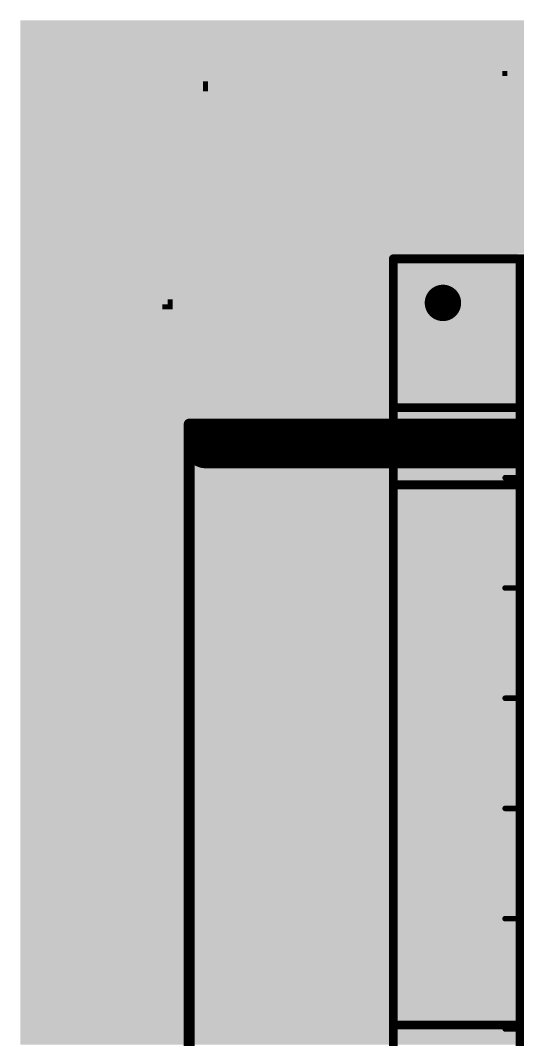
# Model space of a CAD drawing. Extents: x -29 to 78, y -15 to 28.
# Drawn here: x -11.51 to -0.06, y 4.62 to 28.1 of the extents above; entities that cross this region are included whole.
import ezdxf

# ---------------------------------------------------------------- set-up
doc = ezdxf.new("R2010")
doc.units = 0
for name, color, linetype in [('1', 12, 'CONTINUOUS'), ('16', 132, 'CONTINUOUS'), ('20', 53, 'CONTINUOUS'), ('200', 132, 'CONTINUOUS'), ('201', 110, 'CONTINUOUS'), ('23', 53, 'CONTINUOUS'), ('29', 253, 'CONTINUOUS'), ('49', 6, 'CONTINUOUS'), ('51', 53, 'CONTINUOUS')]:
    doc.layers.add(name, color=color, linetype=linetype)

# ---------------------------------------------------------------- blocks, each defined once
blk = doc.blocks.new('RECT')
blk.add_solid([(-0.5, -0.5), (0.5, -0.5), (-0.5, 0.5), (0.5, 0.5)])
blk = doc.blocks.new('PIE')
at = {"const_width": 0.5}
blk.add_lwpolyline([(0, -0.25, 1), (0, 0.25, 1), (0, -0.25)], format="xyb", dxfattribs=at)

msp = doc.modelspace()

# ---------------------------------------------------------------- linework, layer by layer
at = {"layer": '1', "const_width": 0.2032}
for points in [[(-2.921, 0), (-2.921, 22.606)], [(-2.921, 22.606), (38.227, 22.606)]]:
    msp.add_lwpolyline(points, dxfattribs=at)
at = {"layer": '1', "const_width": 0.1016}
for points in [[(-2.8702, 22.606, 1), (-2.9718, 22.606)], [(-2.921, 22.6568, 1), (-2.921, 22.5552)]]:
    msp.add_lwpolyline(points, format="xyb", dxfattribs=at)
at = {"layer": '16', "const_width": 0.2032}
for points in [[(-2.921, 22.606), (-2.921, 0)], [(33.02, 22.606), (-2.921, 22.606)]]:
    msp.add_lwpolyline(points, dxfattribs=at)
at = {"layer": '16', "const_width": 0.1016}
for points in [[(-2.8702, 22.606, 1), (-2.9718, 22.606)], [(-2.921, 22.6568, 1), (-2.921, 22.5552)]]:
    msp.add_lwpolyline(points, format="xyb", dxfattribs=at)
at = {"layer": '20', "const_width": 0.2032}
for points in [[(38.227, 22.606), (-2.921, 22.606)], [(-2.921, 22.606), (-2.921, 19.177)], [(5.715, 19.177), (-2.921, 19.177)], [(-2.921, 17.399), (-2.921, 4.953)], [(-2.921, 17.399), (5.715, 17.399)], [(5.715, 4.953), (-2.921, 4.953)]]:
    msp.add_lwpolyline(points, dxfattribs=at)
at = {"layer": '20', "const_width": 0.1016}
for points in [[(-2.921, 22.6568, 1), (-2.921, 22.5552)], [(-2.8702, 22.606, 1), (-2.9718, 22.606)], [(-2.921, 19.2278, 1), (-2.921, 19.1262)], [(-2.9718, 19.177, 1), (-2.8702, 19.177)], [(-2.8702, 17.399, 1), (-2.9718, 17.399)], [(-2.921, 17.4498, 1), (-2.921, 17.3482)], [(-2.921, 5.0038, 1), (-2.921, 4.9022)], [(-2.9718, 4.953, 1), (-2.8702, 4.953)]]:
    msp.add_lwpolyline(points, format="xyb", dxfattribs=at)
at = {"layer": '23'}
msp.add_point((-1.778, 21.59), dxfattribs=at)
at = {"layer": '49'}
for points, const_width in [([(36.0681, 22.606), (0.0001, 22.606)], 0.2032), ([(0.0001, 22.606), (0.0001, 0)], 0.2032), ([(5.08, 18.796), (-7.62, 18.796)], 0.254), ([(-7.62, 3.556), (-7.62, 18.796)], 0.254), ([(-7.239, 18.288), (4.572, 18.288)], 1.016)]:
    msp.add_lwpolyline(points, dxfattribs=dict(at, const_width=const_width))
for points, const_width in [([(0.0001, 22.6568, 1), (0.0001, 22.5552)], 0.1016), ([(0.0509, 22.606, 1), (-0.0507, 22.606)], 0.1016), ([(-7.62, 18.8595, 1), (-7.62, 18.7325)], 0.127), ([(-7.5565, 18.796, 1), (-7.6835, 18.796)], 0.127), ([(-7.239, 18.542, 1), (-7.239, 18.034)], 0.508)]:
    msp.add_lwpolyline(points, format="xyb", dxfattribs=dict(at, const_width=const_width))
at = {"layer": '51', "const_width": 0.127}
for points in [[(5.6537, 17.5616), (-0.3463, 17.5616)], [(5.6537, 15.0216), (-0.3463, 15.0216)], [(5.6537, 12.4816), (-0.3463, 12.4816)], [(5.6537, 9.9416), (-0.3463, 9.9416)], [(5.6537, 7.4016), (-0.3463, 7.4016)], [(5.6537, 4.8616), (-0.3463, 4.8616)]]:
    msp.add_lwpolyline(points, dxfattribs=at)
at = {"layer": '51', "const_width": 0.0635}
for points in [[(-0.3463, 17.5934, 1), (-0.3463, 17.5299)], [(-0.3463, 15.0534, 1), (-0.3463, 14.9899)], [(-0.3463, 12.5134, 1), (-0.3463, 12.4498)], [(-0.3463, 9.9734, 1), (-0.3463, 9.9099)], [(-0.3463, 7.4333, 1), (-0.3463, 7.3699)], [(-0.3463, 4.8933, 1), (-0.3463, 4.8299)]]:
    msp.add_lwpolyline(points, format="xyb", dxfattribs=at)

# ---------------------------------------------------------------- block references
at = {"layer": '1', "xscale": 0.635, "yscale": 0.635}
msp.add_blockref('PIE', (-1.778, 21.59), dxfattribs=at)
at = {"layer": '200'}
for p, xscale, yscale in [((17.7012, 28.0416), 58.42, 0.1168), ((17.7012, 27.9248), 58.42, 0.1168), ((17.7012, 27.808), 58.42, 0.1169), ((17.7012, 27.6911), 58.42, 0.1168), ((17.7012, 27.5743), 58.42, 0.1169), ((17.7012, 27.4574), 58.42, 0.1168), ((17.7012, 27.3406), 58.42, 0.1168), ((17.7012, 27.2238), 58.42, 0.1169), ((17.7012, 27.1069), 58.42, 0.1168), ((-5.1995, 26.9901), 12.6187, 0.1169), ((-7.0105, 26.7564), 8.9967, 0.1168), ((-6.3095, 26.8732), 10.3987, 0.1168), ((-0.3506, 26.8732), 0.1168, 0.1168), ((-9.4057, 26.6395), 4.2062, 0.1169), ((-9.4057, 26.5227), 4.2062, 0.1168), ((-5.2579, 26.6395), 3.8557, 0.1169), ((-5.4916, 26.5227), 3.3883, 0.1168), ((-7.8284, 26.4059), 7.3609, 0.1169), ((-8.1789, 26.289), 6.6599, 0.1168), ((-8.2373, 26.1722), 6.543, 0.1168), ((-8.4125, 26.0554), 6.1925, 0.1169), ((-8.471, 25.9385), 6.0757, 0.1168), ((-8.5878, 25.8217), 5.842, 0.1169), ((-8.7047, 25.7048), 5.6083, 0.1168), ((-8.763, 25.588), 5.4915, 0.1168), ((-8.8215, 25.4712), 5.3746, 0.1169), ((-8.9383, 25.3543), 5.1409, 0.1168), ((-9.0552, 25.2375), 4.9073, 0.1169), ((-9.1136, 25.1206), 4.7904, 0.1168), ((18.3438, 25.1206), 41.9456, 0.1168), ((-9.2305, 25.0038), 4.5567, 0.1168), ((-9.2889, 24.887), 4.4399, 0.1169), ((18.2854, 24.887), 43.4645, 0.1169), ((18.2854, 25.0038), 42.7634, 0.1168), ((-9.3473, 24.7701), 4.3231, 0.1168), ((-9.4057, 24.6532), 4.2062, 0.1169), ((18.3438, 24.6532), 44.9834, 0.1169), ((18.3438, 24.7701), 44.2824, 0.1168), ((-9.5226, 24.5364), 3.9725, 0.1168), ((-9.5226, 24.4196), 3.9725, 0.1168), ((17.9349, 24.4196), 45.5676, 0.1168), ((18.1685, 24.5364), 45.3339, 0.1168), ((-9.6394, 24.1859), 3.7389, 0.1168), ((-9.5809, 24.3027), 3.8557, 0.1169), ((17.526, 24.1859), 45.9181, 0.1168), ((17.7012, 24.3027), 45.8013, 0.1169), ((-9.6394, 24.0691), 3.7389, 0.1169), ((-9.6978, 23.9522), 3.622, 0.1168), ((17.5259, 24.0691), 45.6844, 0.1169), ((17.5259, 23.9522), 45.4508, 0.1168), ((-9.8147, 23.7186), 3.3883, 0.1169), ((-9.7562, 23.8354), 3.5052, 0.1168), ((17.526, 23.8354), 45.2171, 0.1168), ((17.5259, 23.7186), 44.9834, 0.1169), ((-9.8731, 23.6017), 3.2715, 0.1168), ((-9.9314, 23.4849), 3.1547, 0.1169), ((17.5844, 23.6017), 44.8665, 0.1168), ((17.6427, 23.4849), 44.7497, 0.1169), ((-9.9899, 23.368), 3.0378, 0.1168), ((-10.0483, 23.2512), 2.921, 0.1168), ((17.6427, 23.368), 44.5161, 0.1168), ((17.6427, 23.2512), 44.5161, 0.1168), ((-10.1652, 23.0175), 2.6873, 0.1168), ((-10.1067, 23.1344), 2.8041, 0.1169), ((17.6427, 23.1344), 44.5161, 0.1169), ((17.6427, 23.0175), 44.5161, 0.1168), ((-10.2236, 22.9007), 2.5705, 0.1169), ((-10.2236, 22.7838), 2.5705, 0.1168), ((17.5843, 22.9007), 44.3992, 0.1169), ((17.5843, 22.7838), 44.3992, 0.1168), ((-10.282, 22.667), 2.4536, 0.1168), ((-10.282, 22.5502), 2.4536, 0.1169), ((-2.3369, 22.667), 4.5568, 0.1168), ((-2.2785, 22.5502), 4.4399, 0.1169), ((-10.3404, 22.4333), 2.3368, 0.1168), ((-10.3404, 22.3164), 2.3368, 0.1169), ((-2.2785, 22.4333), 4.4399, 0.1168), ((-2.2785, 22.3164), 4.4399, 0.1169), ((-10.4573, 22.0828), 2.1031, 0.1168), ((-10.3989, 22.1996), 2.2199, 0.1168), ((-2.2785, 22.1996), 4.4399, 0.1168), ((-2.2785, 22.0828), 4.4399, 0.1168), ((-10.4573, 21.9659), 2.1031, 0.1169), ((-10.5157, 21.8491), 1.9863, 0.1168), ((-2.2785, 21.9659), 4.4399, 0.1169), ((-2.2785, 21.8491), 4.4399, 0.1168), ((-10.5157, 21.7323), 1.9863, 0.1169), ((-10.5741, 21.6154), 1.8694, 0.1168), ((-8.0621, 21.6154), 0.1169, 0.1168), ((-2.2201, 21.7323), 4.3231, 0.1169), ((-2.2201, 21.6154), 4.3231, 0.1168), ((-10.5741, 21.4986), 1.8694, 0.1168), ((-10.6325, 21.3818), 1.7526, 0.1169), ((-8.1204, 21.3818), 0.4673, 0.1169), ((-8.1204, 21.4986), 0.2337, 0.1168), ((-2.3369, 21.3818), 4.5568, 0.1169), ((-2.2785, 21.4986), 4.4399, 0.1168), ((-10.691, 21.1481), 1.6357, 0.1169), ((-10.6325, 21.2649), 1.7526, 0.1168), ((-8.1204, 21.1481), 0.7011, 0.1169), ((-8.062, 21.2649), 0.5842, 0.1168), ((-2.4537, 21.1481), 4.7904, 0.1169), ((-2.3953, 21.2649), 4.6736, 0.1168), ((-10.691, 21.0312), 1.6357, 0.1168), ((-10.691, 20.9144), 1.6357, 0.1168), ((-8.1204, 21.0312), 0.9347, 0.1168), ((-8.1204, 20.9144), 0.9347, 0.1168), ((-2.5706, 20.9144), 5.0241, 0.1168), ((-2.5122, 21.0312), 4.9073, 0.1168), ((-10.7493, 20.7976), 1.5189, 0.1169), ((-10.7493, 20.6807), 1.5189, 0.1168), ((-8.1204, 20.6807), 1.4021, 0.1168), ((-8.1205, 20.7976), 1.1684, 0.1169), ((-2.6874, 20.6807), 5.2578, 0.1168), ((-2.629, 20.7976), 5.141, 0.1169), ((-10.8078, 20.5639), 1.4021, 0.1169), ((-10.8078, 20.447), 1.4021, 0.1168), ((-8.1204, 20.447), 1.6357, 0.1168), ((-8.1204, 20.5639), 1.4021, 0.1169), ((-2.8043, 20.447), 5.4915, 0.1168), ((-2.7458, 20.5639), 5.3746, 0.1169), ((-10.8078, 20.3302), 1.4021, 0.1168), ((-10.8662, 20.2134), 1.2852, 0.1169), ((-7.9452, 20.3302), 2.22, 0.1168), ((-7.7116, 20.2134), 2.6873, 0.1169), ((-2.9211, 20.2134), 5.7252, 0.1169), ((-2.8626, 20.3302), 5.6083, 0.1168), ((-10.8662, 20.0965), 1.2852, 0.1168), ((-10.8662, 19.9796), 1.2852, 0.1169), ((-4.6153, 20.0965), 9.1135, 0.1168), ((-4.6153, 19.9796), 9.1135, 0.1169), ((-10.8662, 19.8628), 1.2852, 0.1168), ((-10.8662, 19.746), 1.2852, 0.1168), ((-4.6153, 19.8628), 9.1135, 0.1168), ((-4.6153, 19.746), 9.1135, 0.1168), ((-10.8662, 19.6291), 1.2852, 0.1169), ((-10.8662, 19.5123), 1.2852, 0.1168), ((-4.6153, 19.6291), 9.1135, 0.1169), ((-4.6153, 19.5123), 9.1135, 0.1168), ((-10.8662, 19.3955), 1.2852, 0.1169), ((-10.8662, 19.2786), 1.2852, 0.1168), ((-4.6737, 19.3955), 9.2304, 0.1169), ((-4.6737, 19.2786), 9.2304, 0.1168), ((-10.8662, 19.1618), 1.2852, 0.1168), ((-10.8662, 19.045), 1.2852, 0.1169), ((-4.6737, 19.1618), 9.2304, 0.1168), ((-4.6737, 19.045), 9.2304, 0.1169), ((-10.8662, 18.9281), 1.2852, 0.1168), ((-10.8662, 18.8113), 1.2852, 0.1169), ((-4.6737, 18.9281), 9.2304, 0.1168), ((-4.6737, 18.8113), 9.2304, 0.1169), ((-10.8662, 18.6944), 1.2852, 0.1168), ((-10.8662, 18.5776), 1.2852, 0.1168), ((-4.6737, 18.6944), 9.2304, 0.1168), ((-4.6737, 18.5776), 9.2304, 0.1168), ((-10.8662, 18.4608), 1.2852, 0.1169), ((-10.8662, 18.3439), 1.2852, 0.1168), ((-4.6737, 18.4608), 9.2304, 0.1169), ((-4.6737, 18.3439), 9.2304, 0.1168), ((-10.8662, 18.2271), 1.2852, 0.1169), ((-10.8662, 18.1102), 1.2852, 0.1168), ((-4.6737, 18.2271), 9.2304, 0.1169), ((-4.6737, 18.1102), 9.2304, 0.1168), ((-10.8662, 17.9934), 1.2852, 0.1168), ((-10.8662, 17.8766), 1.2852, 0.1169), ((-4.6737, 17.9934), 9.2304, 0.1168), ((-4.6737, 17.8766), 9.2304, 0.1169), ((-10.8662, 17.7597), 1.2852, 0.1168), ((-10.8662, 17.6428), 1.2852, 0.1169), ((-4.6737, 17.7597), 9.2304, 0.1168), ((-4.6737, 17.6428), 9.2304, 0.1169), ((-10.8662, 17.526), 1.2852, 0.1168), ((-10.8662, 17.4092), 1.2852, 0.1168), ((-4.6737, 17.526), 9.2304, 0.1168), ((-4.6737, 17.4092), 9.2304, 0.1168), ((-10.8662, 17.2924), 1.2852, 0.1169), ((-10.8662, 17.1755), 1.2852, 0.1168), ((-4.6737, 17.2924), 9.2304, 0.1169), ((-4.6737, 17.1755), 9.2304, 0.1168), ((-10.8662, 17.0587), 1.2852, 0.1169), ((-10.8662, 16.9418), 1.2852, 0.1168), ((-4.6737, 17.0587), 9.2304, 0.1169), ((-4.6737, 16.9418), 9.2304, 0.1168), ((-10.8662, 16.825), 1.2852, 0.1168), ((-10.8662, 16.7081), 1.2852, 0.1169), ((-4.6737, 16.825), 9.2304, 0.1168), ((-4.6737, 16.7081), 9.2304, 0.1169), ((-10.8662, 16.5913), 1.2852, 0.1168), ((-10.8662, 16.4745), 1.2852, 0.1169), ((-4.6737, 16.5913), 9.2304, 0.1168), ((-4.6737, 16.4745), 9.2304, 0.1169), ((-10.8662, 16.3576), 1.2852, 0.1168), ((-10.8662, 16.2408), 1.2852, 0.1168), ((-4.6737, 16.3576), 9.2304, 0.1168), ((-4.6737, 16.2408), 9.2304, 0.1168), ((-10.8662, 16.124), 1.2852, 0.1169), ((-10.8662, 16.0071), 1.2852, 0.1168), ((-4.6737, 16.124), 9.2304, 0.1169), ((-4.6737, 16.0071), 9.2304, 0.1168), ((-10.8662, 15.8902), 1.2852, 0.1169), ((-10.8662, 15.7734), 1.2852, 0.1168), ((-4.6737, 15.8902), 9.2304, 0.1169), ((-4.6737, 15.7734), 9.2304, 0.1168), ((-10.8662, 15.6566), 1.2852, 0.1168), ((-10.8662, 15.5398), 1.2852, 0.1169), ((-4.6737, 15.6566), 9.2304, 0.1168), ((-4.6737, 15.5398), 9.2304, 0.1169), ((-10.8662, 15.4229), 1.2852, 0.1168), ((-10.8662, 15.3061), 1.2852, 0.1169), ((-4.6737, 15.4229), 9.2304, 0.1168), ((-4.6737, 15.3061), 9.2304, 0.1169), ((-10.8662, 15.1892), 1.2852, 0.1168), ((-10.8662, 15.0724), 1.2852, 0.1168), ((-4.6737, 15.1892), 9.2304, 0.1168), ((-4.6737, 15.0724), 9.2304, 0.1168), ((-10.8662, 14.9556), 1.2852, 0.1169), ((-10.8662, 14.8387), 1.2852, 0.1168), ((-4.6737, 14.9556), 9.2304, 0.1169), ((-4.6737, 14.8387), 9.2304, 0.1168), ((-10.8662, 14.7218), 1.2852, 0.1169), ((-10.8662, 14.605), 1.2852, 0.1168), ((-4.6737, 14.7218), 9.2304, 0.1169), ((-4.6737, 14.605), 9.2304, 0.1168), ((-10.8662, 14.4882), 1.2852, 0.1168), ((-10.8662, 14.3714), 1.2852, 0.1169), ((-4.6737, 14.4882), 9.2304, 0.1168), ((-4.6737, 14.3714), 9.2304, 0.1169), ((-10.8662, 14.2545), 1.2852, 0.1168), ((-10.8662, 14.1377), 1.2852, 0.1169), ((-4.6737, 14.2545), 9.2304, 0.1168), ((-4.6737, 14.1377), 9.2304, 0.1169), ((-10.8662, 14.0208), 1.2852, 0.1168), ((-10.8662, 13.904), 1.2852, 0.1168), ((-4.6737, 14.0208), 9.2304, 0.1168), ((-4.6737, 13.904), 9.2304, 0.1168), ((-10.8662, 13.7872), 1.2852, 0.1169), ((-10.8662, 13.6703), 1.2852, 0.1168), ((-4.6737, 13.7872), 9.2304, 0.1169), ((-4.6737, 13.6703), 9.2304, 0.1168), ((-10.8662, 13.5534), 1.2852, 0.1169), ((-10.8662, 13.4366), 1.2852, 0.1168), ((-4.6737, 13.5534), 9.2304, 0.1169), ((-4.6737, 13.4366), 9.2304, 0.1168), ((-10.8662, 13.3198), 1.2852, 0.1168), ((-10.8662, 13.203), 1.2852, 0.1169), ((-4.6737, 13.3198), 9.2304, 0.1168), ((-4.6737, 13.203), 9.2304, 0.1169), ((-10.8662, 13.0861), 1.2852, 0.1168), ((-10.8662, 12.9693), 1.2852, 0.1169), ((-4.6737, 13.0861), 9.2304, 0.1168), ((-4.6737, 12.9693), 9.2304, 0.1169), ((-10.8662, 12.8524), 1.2852, 0.1168), ((-10.8662, 12.7356), 1.2852, 0.1168), ((-4.6737, 12.8524), 9.2304, 0.1168), ((-4.6737, 12.7356), 9.2304, 0.1168), ((-10.8662, 12.6188), 1.2852, 0.1169), ((-10.8662, 12.5019), 1.2852, 0.1168), ((-4.6737, 12.6188), 9.2304, 0.1169), ((-4.6737, 12.5019), 9.2304, 0.1168), ((-10.8662, 12.3851), 1.2852, 0.1169), ((-10.8662, 12.2682), 1.2852, 0.1168), ((-4.6737, 12.3851), 9.2304, 0.1169), ((-4.6737, 12.2682), 9.2304, 0.1168), ((-10.8662, 12.1514), 1.2852, 0.1168), ((-10.8662, 12.0346), 1.2852, 0.1169), ((-4.6737, 12.1514), 9.2304, 0.1168), ((-4.6737, 12.0346), 9.2304, 0.1169), ((-10.8662, 11.9177), 1.2852, 0.1168), ((-10.8662, 11.8009), 1.2852, 0.1169), ((-10.8662, 11.684), 1.2852, 0.1168), ((-4.6737, 11.9177), 9.2304, 0.1168), ((-4.6737, 11.8009), 9.2304, 0.1169), ((-4.6737, 11.684), 9.2304, 0.1168), ((-10.8662, 11.5672), 1.2852, 0.1168), ((-10.8662, 11.4504), 1.2852, 0.1169), ((-4.6737, 11.5672), 9.2304, 0.1168), ((-4.6737, 11.4504), 9.2304, 0.1169), ((-10.8662, 11.3335), 1.2852, 0.1168), ((-10.8662, 11.2167), 1.2852, 0.1169), ((-4.6737, 11.3335), 9.2304, 0.1168), ((-4.6737, 11.2167), 9.2304, 0.1169), ((-10.8662, 11.0998), 1.2852, 0.1168), ((-10.8662, 10.983), 1.2852, 0.1168), ((-4.6737, 11.0998), 9.2304, 0.1168), ((-4.6737, 10.983), 9.2304, 0.1168), ((-10.8662, 10.8662), 1.2852, 0.1169), ((-10.8662, 10.7493), 1.2852, 0.1168), ((-4.6737, 10.8662), 9.2304, 0.1169), ((-4.6737, 10.7493), 9.2304, 0.1168), ((-10.8662, 10.6325), 1.2852, 0.1169), ((-10.8662, 10.5156), 1.2852, 0.1168), ((-4.6737, 10.6325), 9.2304, 0.1169), ((-4.6737, 10.5156), 9.2304, 0.1168), ((-10.8662, 10.3988), 1.2852, 0.1168), ((-10.8662, 10.282), 1.2852, 0.1169), ((-4.6737, 10.3988), 9.2304, 0.1168), ((-4.6737, 10.282), 9.2304, 0.1169), ((-10.8662, 10.1651), 1.2852, 0.1168), ((-10.8662, 10.0483), 1.2852, 0.1169), ((-4.6737, 10.1651), 9.2304, 0.1168), ((-4.6737, 10.0483), 9.2304, 0.1169), ((-10.8662, 9.9314), 1.2852, 0.1168), ((-10.8662, 9.8146), 1.2852, 0.1168), ((-4.6737, 9.9314), 9.2304, 0.1168), ((-4.6737, 9.8146), 9.2304, 0.1168), ((-10.8662, 9.6978), 1.2852, 0.1169), ((-10.8662, 9.5809), 1.2852, 0.1168), ((-4.7321, 9.5809), 9.3472, 0.1168), ((-4.6737, 9.6978), 9.2304, 0.1169), ((-10.8662, 9.4641), 1.2852, 0.1169), ((-10.8662, 9.3472), 1.2852, 0.1168), ((-4.7321, 9.4641), 9.3472, 0.1169), ((-4.7321, 9.3472), 9.3472, 0.1168), ((-10.8662, 9.2304), 1.2852, 0.1168), ((-10.8662, 9.1136), 1.2852, 0.1169), ((-4.7321, 9.2304), 9.3472, 0.1168), ((-4.7321, 9.1136), 9.3472, 0.1169), ((-10.8662, 8.9967), 1.2852, 0.1168), ((-10.8662, 8.8799), 1.2852, 0.1169), ((-4.7321, 8.9967), 9.3472, 0.1168), ((-4.7321, 8.8799), 9.3472, 0.1169), ((-10.8662, 8.763), 1.2852, 0.1168), ((-10.8662, 8.6462), 1.2852, 0.1168), ((-4.7321, 8.763), 9.3472, 0.1168), ((-4.7321, 8.6462), 9.3472, 0.1168), ((-10.8662, 8.5294), 1.2852, 0.1169), ((-10.8662, 8.4125), 1.2852, 0.1168), ((-4.7321, 8.5294), 9.3472, 0.1169), ((-4.7321, 8.4125), 9.3472, 0.1168), ((-10.8662, 8.2957), 1.2852, 0.1169), ((-10.8662, 8.1788), 1.2852, 0.1168), ((-4.7321, 8.2957), 9.3472, 0.1169), ((-4.7321, 8.1788), 9.3472, 0.1168), ((-10.8662, 8.062), 1.2852, 0.1168), ((-10.8662, 7.9452), 1.2852, 0.1169), ((-4.7321, 8.062), 9.3472, 0.1168), ((-4.7321, 7.9452), 9.3472, 0.1169), ((-10.8662, 7.8283), 1.2852, 0.1168), ((-10.8662, 7.7115), 1.2852, 0.1169), ((-4.7321, 7.8283), 9.3472, 0.1168), ((-4.7321, 7.7115), 9.3472, 0.1169), ((-10.8662, 7.5946), 1.2852, 0.1168), ((-10.8662, 7.4778), 1.2852, 0.1168), ((-4.7321, 7.5946), 9.3472, 0.1168), ((-4.7321, 7.4778), 9.3472, 0.1168), ((-10.8662, 7.361), 1.2852, 0.1169), ((-10.8662, 7.2441), 1.2852, 0.1168), ((-4.7321, 7.361), 9.3472, 0.1169), ((-4.7321, 7.2441), 9.3472, 0.1168), ((-10.8662, 7.1273), 1.2852, 0.1169), ((-10.8662, 7.0104), 1.2852, 0.1168), ((-4.7321, 7.1273), 9.3472, 0.1169), ((-4.7321, 7.0104), 9.3472, 0.1168), ((-10.8662, 6.8936), 1.2852, 0.1168), ((-10.8662, 6.7768), 1.2852, 0.1169), ((-4.7321, 6.8936), 9.3472, 0.1168), ((-4.7321, 6.7768), 9.3472, 0.1169), ((-10.8662, 6.6599), 1.2852, 0.1168), ((-10.8662, 6.5431), 1.2852, 0.1169), ((-4.7321, 6.6599), 9.3472, 0.1168), ((-4.7321, 6.5431), 9.3472, 0.1169), ((-10.8662, 6.4262), 1.2852, 0.1168), ((-10.8662, 6.3094), 1.2852, 0.1168), ((-4.7321, 6.4262), 9.3472, 0.1168), ((-4.7321, 6.3094), 9.3472, 0.1168), ((-10.8662, 6.1926), 1.2852, 0.1169), ((-10.8662, 6.0757), 1.2852, 0.1168), ((-4.7321, 6.1926), 9.3472, 0.1169), ((-4.7321, 6.0757), 9.3472, 0.1168), ((-10.8662, 5.9588), 1.2852, 0.1169), ((-10.8662, 5.842), 1.2852, 0.1168), ((-4.7321, 5.9588), 9.3472, 0.1169), ((-4.7321, 5.842), 9.3472, 0.1168), ((-10.8662, 5.7252), 1.2852, 0.1168), ((-10.8662, 5.6084), 1.2852, 0.1169), ((-4.7321, 5.7252), 9.3472, 0.1168), ((-4.7321, 5.6084), 9.3472, 0.1169), ((-10.8662, 5.4915), 1.2852, 0.1168), ((-10.8662, 5.3746), 1.2852, 0.1169), ((-4.7321, 5.4915), 9.3472, 0.1168), ((-4.7321, 5.3746), 9.3472, 0.1169), ((-10.8662, 5.2578), 1.2852, 0.1168), ((-10.8662, 5.141), 1.2852, 0.1168), ((-4.7321, 5.2578), 9.3472, 0.1168), ((-4.7321, 5.141), 9.3472, 0.1168), ((-10.8662, 5.0242), 1.2852, 0.1169), ((-10.8662, 4.9073), 1.2852, 0.1168), ((-4.7321, 5.0242), 9.3472, 0.1169), ((-4.7321, 4.9073), 9.3472, 0.1168), ((-10.8662, 4.7904), 1.2852, 0.1169), ((-10.8662, 4.6736), 1.2852, 0.1168), ((-4.7321, 4.7904), 9.3472, 0.1169), ((-4.7321, 4.6736), 9.3472, 0.1168), ((-10.8662, 4.5568), 1.2852, 0.1168), ((-4.7321, 4.5568), 9.3472, 0.1168)]:
    msp.add_blockref('RECT', p, dxfattribs=dict(at, xscale=xscale, yscale=yscale))
at = {"layer": '201'}
for p, xscale, yscale in [((18.5775, 26.7564), 42.1792, 0.1168), ((-0.7596, 26.8732), 0.7011, 0.1168), ((19.629, 26.8732), 39.8425, 0.1168), ((-7.2442, 26.6395), 0.1169, 0.1169), ((-7.2442, 26.5227), 0.1169, 0.1168), ((18.227, 26.5227), 44.0487, 0.1168), ((18.2854, 26.6395), 43.2308, 0.1169), ((17.9933, 26.289), 45.6844, 0.1168), ((18.227, 26.4059), 44.7497, 0.1169), ((17.9933, 26.0554), 46.6192, 0.1169), ((18.0517, 26.1722), 46.035, 0.1168), ((18.0517, 25.8217), 47.437, 0.1169), ((18.0517, 25.9385), 46.9696, 0.1168), ((18.0517, 25.588), 48.138, 0.1168), ((17.9933, 25.7048), 47.7876, 0.1168), ((8.4124, 25.3543), 29.5606, 0.1168), ((18.0517, 25.4712), 48.3718, 0.1169), ((-4.6737, 25.1206), 4.0894, 0.1168), ((-0.0585, 25.2375), 13.086, 0.1169), ((-5.2579, 24.887), 3.622, 0.1169), ((-5.0242, 25.0038), 3.8558, 0.1168), ((-5.7252, 24.6532), 3.1547, 0.1169), ((-5.4916, 24.7701), 3.3883, 0.1168), ((-6.0174, 24.5364), 3.0379, 0.1168), ((-6.1926, 24.4196), 2.6874, 0.1168), ((-6.6015, 24.1859), 2.3368, 0.1168), ((-6.4263, 24.3027), 2.4536, 0.1169), ((-6.5432, 23.9522), 2.6873, 0.1168), ((-6.5431, 24.0691), 2.4536, 0.1169), ((-6.5432, 23.7186), 3.1547, 0.1169), ((-6.5431, 23.8354), 2.921, 0.1168), ((-6.5431, 23.4849), 3.622, 0.1169), ((-6.5431, 23.6017), 3.3884, 0.1168), ((-6.6016, 23.2512), 3.9725, 0.1168), ((-6.5432, 23.368), 3.8557, 0.1168), ((-6.7184, 23.0175), 4.2062, 0.1168), ((-6.66, 23.1344), 4.0894, 0.1169), ((-6.7768, 22.9007), 4.323, 0.1169), ((-6.7768, 22.7838), 4.323, 0.1168), ((-6.8353, 22.667), 4.4399, 0.1168), ((-6.7768, 22.5502), 4.5568, 0.1169), ((-6.8352, 22.4333), 4.6736, 0.1168), ((-6.8352, 22.3164), 4.6736, 0.1169), ((-6.9521, 22.0828), 4.9073, 0.1168), ((-6.8937, 22.1996), 4.7905, 0.1168), ((-7.0105, 21.8491), 5.0241, 0.1168), ((-6.9521, 21.9659), 4.9073, 0.1169), ((-8.88, 21.6154), 1.5189, 0.1168), ((-6.9521, 21.7323), 5.1409, 0.1169), ((-6.1926, 21.6154), 3.622, 0.1168), ((-9.0552, 21.3818), 1.4021, 0.1169), ((-8.9383, 21.4986), 1.4021, 0.1168), ((-6.251, 21.4986), 3.5052, 0.1168), ((-6.2511, 21.3818), 3.2715, 0.1169), ((-9.1721, 21.1481), 1.4021, 0.1169), ((-9.0552, 21.2649), 1.4021, 0.1168), ((-6.251, 21.2649), 3.0378, 0.1168), ((-6.3094, 21.1481), 2.921, 0.1169), ((-9.2305, 21.0312), 1.2853, 0.1168), ((-9.2305, 20.9144), 1.2853, 0.1168), ((-6.3095, 21.0312), 2.6873, 0.1168), ((-6.3679, 20.9144), 2.5705, 0.1168), ((-9.3473, 20.7976), 1.2852, 0.1169), ((-9.4057, 20.6807), 1.1684, 0.1168), ((-6.3679, 20.7976), 2.3368, 0.1169), ((-6.3679, 20.6807), 2.1031, 0.1168), ((-9.4641, 20.5639), 1.2852, 0.1169), ((-9.5225, 20.447), 1.1684, 0.1168), ((-6.4263, 20.5639), 1.9863, 0.1169), ((-6.4263, 20.447), 1.7526, 0.1168), ((-9.6394, 20.2134), 1.1684, 0.1169), ((-9.5809, 20.3302), 1.0515, 0.1168), ((-6.251, 20.3302), 1.1684, 0.1168), ((-6.0758, 20.2134), 0.5842, 0.1169), ((-9.6978, 20.0965), 1.0516, 0.1168), ((-9.6978, 19.9796), 1.0516, 0.1169), ((-9.6978, 19.8628), 1.0516, 0.1168), ((-9.6978, 19.746), 1.0516, 0.1168), ((-9.6978, 19.6291), 1.0516, 0.1169), ((-9.6978, 19.5123), 1.0516, 0.1168), ((-9.7562, 19.3955), 0.9347, 0.1169), ((-9.7562, 19.2786), 0.9347, 0.1168), ((-9.7562, 19.1618), 0.9347, 0.1168), ((-9.7562, 19.045), 0.9347, 0.1169), ((-9.7562, 18.9281), 0.9347, 0.1168), ((-9.7562, 18.8113), 0.9347, 0.1169), ((-9.7562, 18.6944), 0.9347, 0.1168), ((-9.7562, 18.5776), 0.9347, 0.1168), ((-9.7562, 18.4608), 0.9347, 0.1169), ((-9.7562, 18.3439), 0.9347, 0.1168), ((-9.7562, 18.2271), 0.9347, 0.1169), ((-9.7562, 18.1102), 0.9347, 0.1168), ((-9.7562, 17.9934), 0.9347, 0.1168), ((-9.7562, 17.8766), 0.9347, 0.1169), ((-9.7562, 17.7597), 0.9347, 0.1168), ((-9.7562, 17.6428), 0.9347, 0.1169), ((-9.7562, 17.526), 0.9347, 0.1168), ((-9.7562, 17.4092), 0.9347, 0.1168), ((-9.7562, 17.2924), 0.9347, 0.1169), ((-9.7562, 17.1755), 0.9347, 0.1168), ((-9.7562, 17.0587), 0.9347, 0.1169), ((-9.7562, 16.9418), 0.9347, 0.1168), ((-9.7562, 16.825), 0.9347, 0.1168), ((-9.7562, 16.7081), 0.9347, 0.1169), ((-9.7562, 16.5913), 0.9347, 0.1168), ((-9.7562, 16.4745), 0.9347, 0.1169), ((-9.7562, 16.3576), 0.9347, 0.1168), ((-9.7562, 16.2408), 0.9347, 0.1168), ((-9.7562, 16.124), 0.9347, 0.1169), ((-9.7562, 16.0071), 0.9347, 0.1168), ((-9.7562, 15.8902), 0.9347, 0.1169), ((-9.7562, 15.7734), 0.9347, 0.1168), ((-9.7562, 15.6566), 0.9347, 0.1168), ((-9.7562, 15.5398), 0.9347, 0.1169), ((-9.7562, 15.4229), 0.9347, 0.1168), ((-9.7562, 15.3061), 0.9347, 0.1169), ((-9.7562, 15.1892), 0.9347, 0.1168), ((-9.7562, 15.0724), 0.9347, 0.1168), ((-9.7562, 14.9556), 0.9347, 0.1169), ((-9.7562, 14.8387), 0.9347, 0.1168), ((-9.7562, 14.7218), 0.9347, 0.1169), ((-9.7562, 14.605), 0.9347, 0.1168), ((-9.7562, 14.4882), 0.9347, 0.1168), ((-9.7562, 14.3714), 0.9347, 0.1169), ((-9.7562, 14.2545), 0.9347, 0.1168), ((-9.7562, 14.1377), 0.9347, 0.1169), ((-9.7562, 14.0208), 0.9347, 0.1168), ((-9.7562, 13.904), 0.9347, 0.1168), ((-9.7562, 13.7872), 0.9347, 0.1169), ((-9.7562, 13.6703), 0.9347, 0.1168), ((-9.7562, 13.5534), 0.9347, 0.1169), ((-9.7562, 13.4366), 0.9347, 0.1168), ((-9.7562, 13.3198), 0.9347, 0.1168), ((-9.7562, 13.203), 0.9347, 0.1169), ((-9.7562, 13.0861), 0.9347, 0.1168), ((-9.7562, 12.9693), 0.9347, 0.1169), ((-9.7562, 12.8524), 0.9347, 0.1168), ((-9.7562, 12.7356), 0.9347, 0.1168), ((-9.7562, 12.6188), 0.9347, 0.1169), ((-9.7562, 12.5019), 0.9347, 0.1168), ((-9.7562, 12.3851), 0.9347, 0.1169), ((-9.7562, 12.2682), 0.9347, 0.1168), ((-9.7562, 12.1514), 0.9347, 0.1168), ((-9.7562, 12.0346), 0.9347, 0.1169), ((-9.7562, 11.9177), 0.9347, 0.1168), ((-9.7562, 11.8009), 0.9347, 0.1169), ((-9.7562, 11.684), 0.9347, 0.1168), ((-9.7562, 11.5672), 0.9347, 0.1168), ((-9.7562, 11.4504), 0.9347, 0.1169), ((-9.7562, 11.3335), 0.9347, 0.1168), ((-9.7562, 11.2167), 0.9347, 0.1169), ((-9.7562, 11.0998), 0.9347, 0.1168), ((-9.7562, 10.983), 0.9347, 0.1168), ((-9.7562, 10.8662), 0.9347, 0.1169), ((-9.7562, 10.7493), 0.9347, 0.1168), ((-9.7562, 10.6325), 0.9347, 0.1169), ((-9.7562, 10.5156), 0.9347, 0.1168), ((-9.7562, 10.3988), 0.9347, 0.1168), ((-9.7562, 10.282), 0.9347, 0.1169), ((-9.7562, 10.1651), 0.9347, 0.1168), ((-9.7562, 10.0483), 0.9347, 0.1169), ((-9.7562, 9.9314), 0.9347, 0.1168), ((-9.7562, 9.8146), 0.9347, 0.1168), ((-9.8147, 9.5809), 0.8179, 0.1168), ((-9.7562, 9.6978), 0.9347, 0.1169), ((-9.8147, 9.4641), 0.8179, 0.1169), ((-9.8147, 9.3472), 0.8179, 0.1168), ((-9.8147, 9.2304), 0.8179, 0.1168), ((-9.8147, 9.1136), 0.8179, 0.1169), ((-9.8147, 8.9967), 0.8179, 0.1168), ((-9.8147, 8.8799), 0.8179, 0.1169), ((-9.8147, 8.763), 0.8179, 0.1168), ((-9.8147, 8.6462), 0.8179, 0.1168), ((-9.8147, 8.5294), 0.8179, 0.1169), ((-9.8147, 8.4125), 0.8179, 0.1168), ((-9.8147, 8.2957), 0.8179, 0.1169), ((-9.8147, 8.1788), 0.8179, 0.1168), ((-9.8147, 8.062), 0.8179, 0.1168), ((-9.8147, 7.9452), 0.8179, 0.1169), ((-9.8147, 7.8283), 0.8179, 0.1168), ((-9.8147, 7.7115), 0.8179, 0.1169), ((-9.8147, 7.5946), 0.8179, 0.1168), ((-9.8147, 7.4778), 0.8179, 0.1168), ((-9.8147, 7.361), 0.8179, 0.1169), ((-9.8147, 7.2441), 0.8179, 0.1168), ((-9.8147, 7.1273), 0.8179, 0.1169), ((-9.8147, 7.0104), 0.8179, 0.1168), ((-9.8147, 6.8936), 0.8179, 0.1168), ((-9.8147, 6.7768), 0.8179, 0.1169), ((-9.8147, 6.6599), 0.8179, 0.1168), ((-9.8147, 6.5431), 0.8179, 0.1169), ((-9.8147, 6.4262), 0.8179, 0.1168), ((-9.8147, 6.3094), 0.8179, 0.1168), ((-9.8147, 6.1926), 0.8179, 0.1169), ((-9.8147, 6.0757), 0.8179, 0.1168), ((-9.8147, 5.9588), 0.8179, 0.1169), ((-9.8147, 5.842), 0.8179, 0.1168), ((-9.8147, 5.7252), 0.8179, 0.1168), ((-9.8147, 5.6084), 0.8179, 0.1169), ((-9.8147, 5.4915), 0.8179, 0.1168), ((-9.8147, 5.3746), 0.8179, 0.1169), ((-9.8147, 5.2578), 0.8179, 0.1168), ((-9.8147, 5.141), 0.8179, 0.1168), ((-9.8147, 5.0242), 0.8179, 0.1169), ((-9.8147, 4.9073), 0.8179, 0.1168), ((-9.8147, 4.7904), 0.8179, 0.1169), ((-9.8147, 4.6736), 0.8179, 0.1168), ((-9.8147, 4.5568), 0.8179, 0.1168)]:
    msp.add_blockref('RECT', p, dxfattribs=dict(at, xscale=xscale, yscale=yscale))
at = {"layer": '29', "xscale": 0.8382, "yscale": 0.8382}
msp.add_blockref('PIE', (-1.778, 21.59), dxfattribs=at)

doc.saveas('drawing.dxf')
